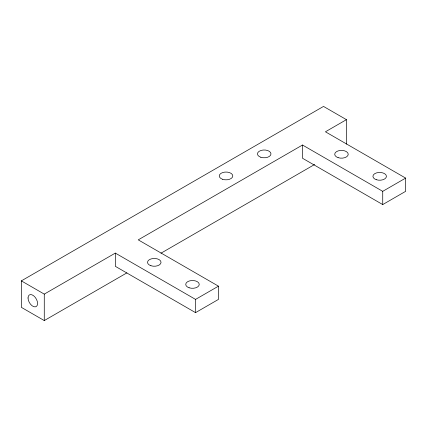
<?xml version="1.0" encoding="UTF-8"?>
<svg xmlns="http://www.w3.org/2000/svg" width="427" height="427" viewBox="0 0 427 427"><rect width="100%" height="100%" fill="white"/><g stroke="black" fill="none" stroke-linecap="round" stroke-linejoin="round"><path stroke-width="0.64" d="M126.888 272.88L44.269 320.576L21.35 307.344L21.35 280.875L323.517 106.424L346.441 119.656L346.441 144.139M21.35 280.875L44.269 294.112L115.322 253.088L195.545 299.402L218.464 286.17L218.464 299.402L195.545 312.639L115.322 266.32L115.322 253.088M302.508 145.02L302.508 158.252L382.731 204.57L405.65 191.333L405.65 178.102L382.731 191.333L302.508 145.02L138.247 239.857L218.464 286.17M346.441 119.656L325.427 131.788L405.65 178.102M160.979 253.195L314.662 164.47M382.731 191.333L382.731 204.57M195.545 299.402L195.545 312.639M44.269 294.112L44.269 320.576M28.033 297.971A6.752 3.896 60 0 0 35.195 306.88A6.752 3.896 60 0 0 35.195 297.331A6.752 3.896 60 0 0 28.033 297.971M376.299 179.714A6.752 3.896 0 0 0 386.424 176.335A6.752 3.896 0 0 0 376.299 172.962A6.752 3.896 0 0 0 376.299 179.714M189.113 287.782A6.752 3.896 0 0 0 199.244 284.409A6.752 3.896 0 0 0 189.113 281.03A6.752 3.896 0 0 0 189.113 287.782M150.912 265.727A6.752 3.896 0 0 0 161.043 262.354A6.752 3.896 0 0 0 150.912 258.975A6.752 3.896 0 0 0 150.912 265.727M338.099 157.659A6.752 3.896 0 0 0 348.224 154.28A6.752 3.896 0 0 0 338.099 150.907A6.752 3.896 0 0 0 338.099 157.659M260.854 157.264A6.752 3.896 0 0 0 270.985 153.885A6.752 3.896 0 0 0 260.854 150.507A6.752 3.896 0 0 0 260.854 157.264M222.654 179.319A6.752 3.896 0 0 0 232.784 175.94A6.752 3.896 0 0 0 222.654 172.561A6.752 3.896 0 0 0 222.654 179.319"/></g></svg>
